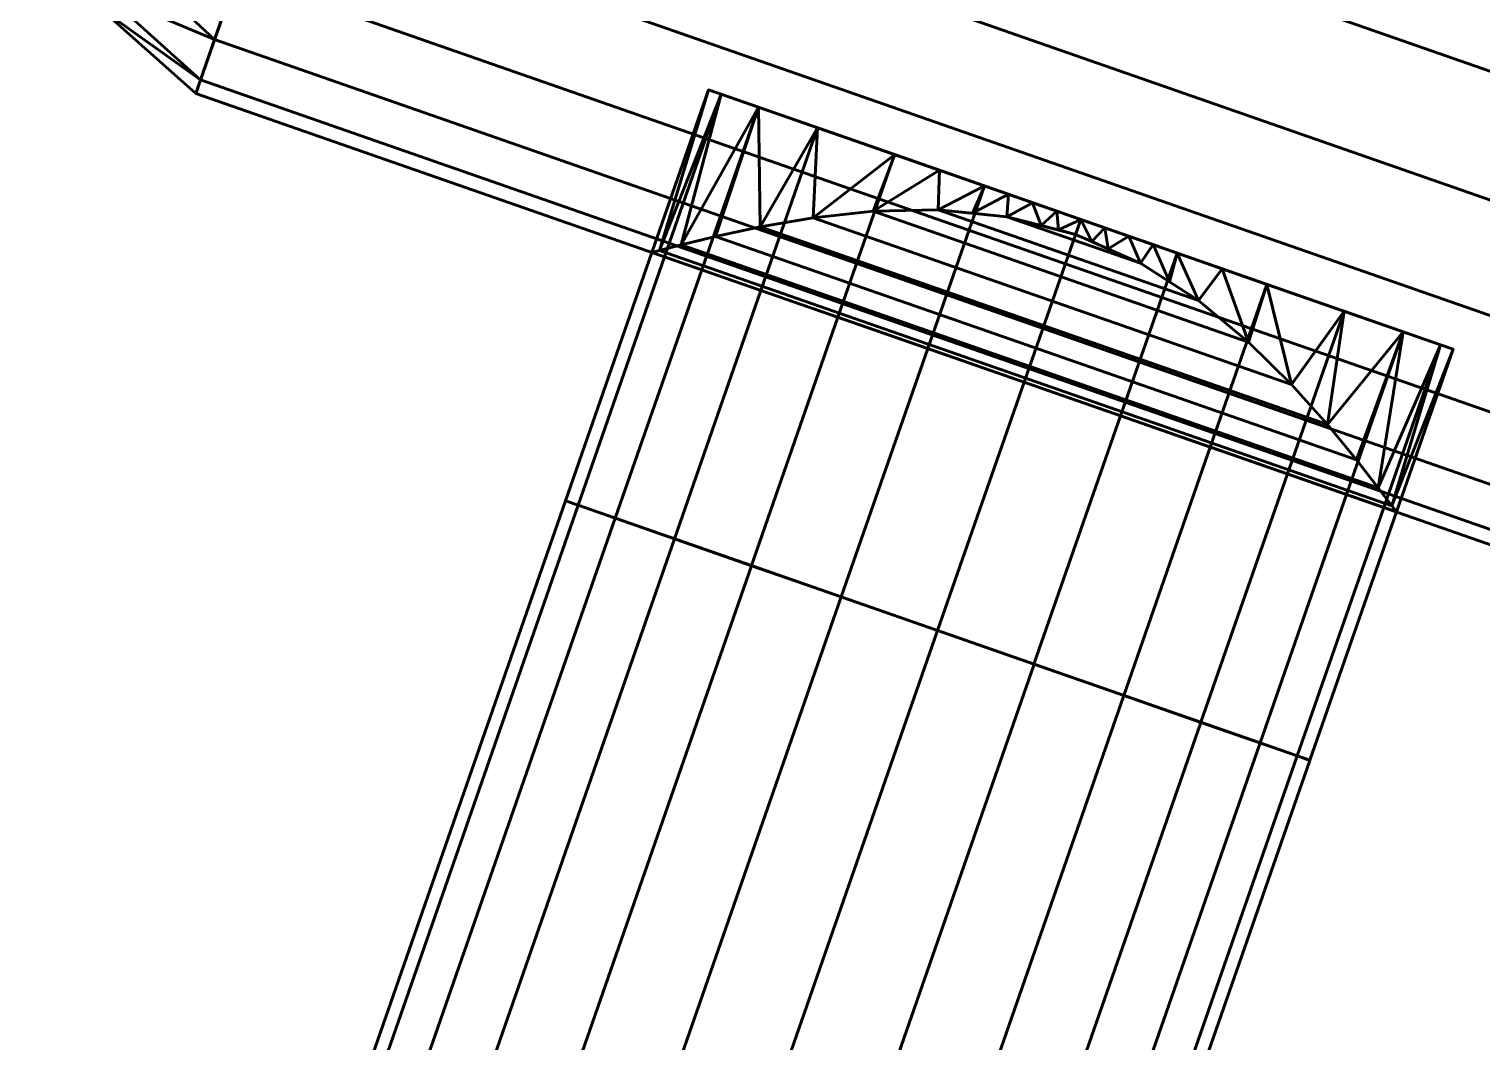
# Model space of a CAD drawing. Header units: inches. Extents: x -1654 to 1344, y -1538 to 36.
# Drawn here: x -525.23 to -503.12, y -954.62 to -939.21 of the extents above; entities that cross this region are included whole.
import ezdxf

# ---------------------------------------------------------------- set-up
doc = ezdxf.new("R2010")
doc.units = ezdxf.units.IN
doc.header["$MEASUREMENT"] = 0
doc.linetypes.add('Center', pattern=[1.25, 0.25, -0.1875, 0.625, -0.1875])
doc.layers.add('M-HVAC-DUCT', color=1, linetype='Center', lineweight=30)
doc.layers.add('M-HVAC-DUCT-SA', color=1, linetype='Continuous', lineweight=50)

# ---------------------------------------------------------------- blocks, each defined once
blk = doc.blocks.new('Round Transition - Angle - 45 Degree-911721-_3D_')
at = {"layer": 'M-HVAC-DUCT', "color": 8, "linetype": 'Continuous', "lineweight": 50}
mesh = blk.add_polyface(dxfattribs=at)
corners = [(0, -8.75), (0, -8.531, 1.947), (0, -7.883, 3.796), (0, -6.841, 5.456), (0, -5.456, 6.841), (0, -3.796, 7.883), (0, -1.947, 8.531), (0, 0, 8.75), (0, 1.947, 8.531), (0, 3.796, 7.883), (0, 5.456, 6.841), (0, 6.841, 5.456), (0, 7.883, 3.796), (0, 8.531, 1.947), (0, 8.75), (0, 8.531, -1.947), (0, 7.883, -3.796), (0, 6.841, -5.456), (0, 5.456, -6.841), (0, 3.796, -7.883), (0, 1.947, -8.531), (0, 0, -8.75), (0, -1.947, -8.531), (0, -3.796, -7.883), (0, -5.456, -6.841), (0, -6.841, -5.456), (0, -7.883, -3.796), (0, -8.531, -1.947)]
mesh.append_faces([[corners[k] for k in face] for face in [(18, 27, 16, 17), (20, 23, 19)]], dxfattribs={"vtx0": -1, "vtx1": -1, "color": 8})
mesh.append_faces([[corners[k] for k in face] for face in [(12, 2, 7, 11), (24, 27, 18)]], dxfattribs={"vtx0": -1, "vtx1": -1, "vtx2": -1, "color": 8})
mesh.append_faces([[corners[k] for k in face] for face in [(2, 12, 27, 0)]], dxfattribs={"vtx0": -1, "vtx1": -1, "vtx3": -1, "color": 8})
mesh.append_faces([[corners[k] for k in face] for face in [(11, 7, 8), (24, 18, 19, 23)]], dxfattribs={"vtx0": -1, "vtx2": -1, "color": 8})
mesh.append_faces([[corners[k] for k in face] for face in [(27, 12, 13, 14)]], dxfattribs={"vtx0": -1, "vtx3": -1, "color": 8})
mesh.append_faces([[corners[k] for k in face] for face in [(4, 5, 2, 3)]], dxfattribs={"vtx1": -1, "color": 8})
mesh.append_faces([[corners[k] for k in face] for face in [(0, 1, 2), (21, 22, 23, 20)]], dxfattribs={"vtx2": -1, "color": 8})
mesh.append_faces([[corners[k] for k in face] for face in [(5, 6, 7, 2), (14, 15, 16, 27)]], dxfattribs={"vtx2": -1, "vtx3": -1, "color": 8})
mesh.append_faces([[corners[k] for k in face] for face in [(8, 9, 10, 11), (24, 25, 26, 27)]], dxfattribs={"vtx3": -1, "color": 8})
mesh = blk.add_polyface(dxfattribs=at)
corners = [(0, -8.75), (0, -8.531, -1.947), (0, -7.883, -3.796), (0, -6.841, -5.456), (0, -5.456, -6.841), (0, -3.796, -7.883), (0, -1.947, -8.531), (0, 0, -8.75), (0, 1.947, -8.531), (0, 3.796, -7.883), (0, 5.456, -6.841), (0, 6.841, -5.456), (0, 7.883, -3.796), (0, 8.531, -1.947), (0, 8.75), (1.811, 8), (1.811, 7.768, -1.915), (1.811, 7.084, -3.718), (1.811, 5.988, -5.305), (1.811, 4.545, -6.584), (1.811, 2.837, -7.48), (1.811, 0.964, -7.942), (1.811, -0.964, -7.942), (1.811, -2.837, -7.48), (1.811, -4.545, -6.584), (1.811, -5.988, -5.305), (1.811, -7.084, -3.718), (1.811, -7.768, -1.915), (1.811, -8)]
mesh.append_faces([[corners[k] for k in face] for face in [(16, 13, 15), (17, 12, 16), (18, 11, 17), (21, 8, 20), (12, 17, 11), (24, 5, 23), (6, 23, 5), (3, 26, 2), (4, 25, 3), (22, 7, 21)]], dxfattribs={"vtx0": -1, "vtx1": -1, "color": 8})
mesh.append_faces([[corners[k] for k in face] for face in [(10, 18, 19), (21, 7, 8), (6, 22, 23), (4, 24, 25), (3, 25, 26), (2, 26, 27)]], dxfattribs={"vtx0": -1, "vtx2": -1, "color": 8})
mesh.append_faces([[corners[k] for k in face] for face in [(0, 1, 28)]], dxfattribs={"vtx1": -1, "color": 8})
mesh.append_faces([[corners[k] for k in face] for face in [(19, 20, 9), (12, 13, 16), (8, 9, 20), (10, 11, 18), (9, 10, 19), (27, 28, 1), (6, 7, 22), (4, 5, 24), (1, 2, 27)]], dxfattribs={"vtx1": -1, "vtx2": -1, "color": 8})
mesh.append_faces([[corners[k] for k in face] for face in [(13, 14, 15)]], dxfattribs={"vtx2": -1, "color": 8})
mesh = blk.add_polyface(dxfattribs=at)
corners = [(0, 8.75), (0, 8.531, 1.947), (0, 7.883, 3.796), (0, 6.841, 5.456), (0, 5.456, 6.841), (0, 3.796, 7.883), (0, 1.947, 8.531), (0, 0, 8.75), (0, -1.947, 8.531), (0, -3.796, 7.883), (0, -5.456, 6.841), (0, -6.841, 5.456), (0, -7.883, 3.796), (0, -8.531, 1.947), (0, -8.75), (1.811, -8), (1.811, -7.768, 1.915), (1.811, -7.084, 3.718), (1.811, -5.988, 5.305), (1.811, -4.545, 6.584), (1.811, -2.837, 7.48), (1.811, -0.964, 7.942), (1.811, 0.964, 7.942), (1.811, 2.837, 7.48), (1.811, 4.545, 6.584), (1.811, 5.988, 5.305), (1.811, 7.084, 3.718), (1.811, 7.768, 1.915), (1.811, 8)]
mesh.append_faces([[corners[k] for k in face] for face in [(16, 13, 15), (17, 12, 16), (18, 11, 17), (21, 8, 20), (12, 17, 11), (24, 5, 23), (6, 23, 5), (3, 26, 2), (4, 25, 3), (22, 7, 21)]], dxfattribs={"vtx0": -1, "vtx1": -1, "color": 8})
mesh.append_faces([[corners[k] for k in face] for face in [(10, 18, 19), (21, 7, 8), (6, 22, 23), (4, 24, 25), (3, 25, 26), (2, 26, 27)]], dxfattribs={"vtx0": -1, "vtx2": -1, "color": 8})
mesh.append_faces([[corners[k] for k in face] for face in [(0, 1, 28)]], dxfattribs={"vtx1": -1, "color": 8})
mesh.append_faces([[corners[k] for k in face] for face in [(19, 20, 9), (12, 13, 16), (8, 9, 20), (10, 11, 18), (9, 10, 19), (27, 28, 1), (6, 7, 22), (4, 5, 24), (1, 2, 27)]], dxfattribs={"vtx1": -1, "vtx2": -1, "color": 8})
mesh.append_faces([[corners[k] for k in face] for face in [(13, 14, 15)]], dxfattribs={"vtx2": -1, "color": 8})
blk = doc.blocks.new('Round Takeoff - Standard-911812-_3D_')
at = {"layer": 'M-HVAC-DUCT', "color": 8, "linetype": 'Continuous', "lineweight": 50}
mesh = blk.add_polyface(dxfattribs=at)
corners = [(-2.621, 0, 6), (-2.621, 1.553, 5.796), (-2.621, 3, 5.196), (-2.621, 4.243, 4.243), (-2.621, 5.196, 3), (-2.621, 5.796, 1.553), (-2.621, 6), (-2.621, 5.796, -1.553), (-2.621, 5.196, -3), (-2.621, 4.243, -4.243), (-2.621, 3, -5.196), (-2.621, 1.553, -5.796), (-2.621, 0, -6), (-2.621, -1.553, -5.796), (-2.621, -3, -5.196), (-2.621, -4.243, -4.243), (-2.621, -5.196, -3), (-2.621, -5.796, -1.553), (-2.621, -6), (-2.621, -5.796, 1.553), (-2.621, -5.196, 3), (-2.621, -4.243, 4.243), (-2.621, -3, 5.196), (-2.621, -1.553, 5.796)]
mesh.append_faces([[corners[k] for k in face] for face in [(6, 3, 4, 5)]], dxfattribs={"vtx0": -1, "color": 8})
mesh.append_faces([[corners[k] for k in face] for face in [(23, 6, 11, 22)]], dxfattribs={"vtx0": -1, "vtx1": -1, "vtx2": -1, "color": 8})
mesh.append_faces([[corners[k] for k in face] for face in [(6, 23, 1, 2)]], dxfattribs={"vtx0": -1, "vtx1": -1, "vtx3": -1, "color": 8})
mesh.append_faces([[corners[k] for k in face] for face in [(17, 21, 22), (6, 2, 3)]], dxfattribs={"vtx0": -1, "vtx2": -1, "color": 8})
mesh.append_faces([[corners[k] for k in face] for face in [(11, 16, 17, 22)]], dxfattribs={"vtx0": -1, "vtx2": -1, "vtx3": -1, "color": 8})
mesh.append_faces([[corners[k] for k in face] for face in [(6, 9, 10, 11), (17, 19, 20, 21)]], dxfattribs={"vtx0": -1, "vtx3": -1, "color": 8})
mesh.append_faces([[corners[k] for k in face] for face in [(15, 16, 11, 14)]], dxfattribs={"vtx1": -1, "vtx2": -1, "color": 8})
mesh.append_faces([[corners[k] for k in face] for face in [(23, 0, 1), (17, 18, 19)]], dxfattribs={"vtx2": -1, "color": 8})
mesh.append_faces([[corners[k] for k in face] for face in [(11, 12, 13, 14), (6, 7, 8, 9)]], dxfattribs={"vtx3": -1, "color": 8})
mesh = blk.add_polyface(dxfattribs=at)
corners = [(-2.621, 6), (0, 6), (0, 5.796, -1.553), (0, 5.196, -3), (0, 4.243, -4.243), (0, 3, -5.196), (0, 1.553, -5.796), (0, 0, -6), (-2.621, 0, -6), (-2.621, 1.553, -5.796), (-2.621, 3, -5.196), (-2.621, 4.243, -4.243), (-2.621, 5.196, -3), (-2.621, 5.796, -1.553)]
mesh.append_faces([[corners[k] for k in face] for face in [(5, 6, 9, 10), (10, 11, 4, 5), (2, 3, 12, 13), (11, 12, 3, 4)]], dxfattribs={"vtx1": -1, "vtx3": -1, "color": 8})
mesh.append_faces([[corners[k] for k in face] for face in [(0, 1, 2, 13)]], dxfattribs={"vtx2": -1, "color": 8})
mesh.append_faces([[corners[k] for k in face] for face in [(6, 7, 8, 9)]], dxfattribs={"vtx3": -1, "color": 8})
mesh = blk.add_polyface(dxfattribs=at)
corners = [(-2.621, 0, 6), (0, 0, 6), (0, 1.553, 5.796), (0, 3, 5.196), (0, 4.243, 4.243), (0, 5.196, 3), (0, 5.796, 1.553), (0, 6), (-2.621, 6), (-2.621, 5.796, 1.553), (-2.621, 5.196, 3), (-2.621, 4.243, 4.243), (-2.621, 3, 5.196), (-2.621, 1.553, 5.796)]
mesh.append_faces([[corners[k] for k in face] for face in [(13, 2, 3, 12)]], dxfattribs={"vtx0": -1, "vtx2": -1, "color": 8})
mesh.append_faces([[corners[k] for k in face] for face in [(1, 2, 13, 0)]], dxfattribs={"vtx1": -1, "color": 8})
mesh.append_faces([[corners[k] for k in face] for face in [(5, 6, 9, 10), (10, 11, 4, 5), (11, 12, 3, 4)]], dxfattribs={"vtx1": -1, "vtx3": -1, "color": 8})
mesh.append_faces([[corners[k] for k in face] for face in [(6, 7, 8, 9)]], dxfattribs={"vtx3": -1, "color": 8})
mesh = blk.add_polyface(dxfattribs=at)
corners = [(4, 0, -6), (0, 0, -6), (0, 1.553, -5.796), (0, 3, -5.196), (0, 4.243, -4.243), (0, 5.196, -3), (0, 5.796, -1.553), (0, 6), (4, 6), (4, 5.796, -1.553), (4, 5.196, -3), (4, 4.243, -4.243), (4, 3, -5.196), (4, 1.553, -5.796)]
mesh.append_faces([[corners[k] for k in face] for face in [(2, 13, 0, 1)]], dxfattribs={"vtx0": -1, "color": 8})
mesh.append_faces([[corners[k] for k in face] for face in [(3, 12, 13, 2), (12, 3, 4, 11), (6, 9, 10, 5), (11, 4, 5, 10)]], dxfattribs={"vtx0": -1, "vtx2": -1, "color": 8})
mesh.append_faces([[corners[k] for k in face] for face in [(7, 8, 9, 6)]], dxfattribs={"vtx2": -1, "color": 8})
mesh = blk.add_polyface(dxfattribs=at)
corners = [(4, 6), (0, 6), (0, 5.796, 1.553), (0, 5.196, 3), (0, 4.243, 4.243), (0, 3, 5.196), (0, 1.553, 5.796), (0, 0, 6), (4, 0, 6), (4, 1.553, 5.796), (4, 3, 5.196), (4, 4.243, 4.243), (4, 5.196, 3), (4, 5.796, 1.553)]
mesh.append_faces([[corners[k] for k in face] for face in [(2, 13, 0, 1)]], dxfattribs={"vtx0": -1, "color": 8})
mesh.append_faces([[corners[k] for k in face] for face in [(3, 12, 13, 2), (12, 3, 4, 11), (6, 9, 10, 5), (11, 4, 5, 10)]], dxfattribs={"vtx0": -1, "vtx2": -1, "color": 8})
mesh.append_faces([[corners[k] for k in face] for face in [(7, 8, 9, 6)]], dxfattribs={"vtx2": -1, "color": 8})
mesh = blk.add_polyface(dxfattribs=at)
corners = [(4, 0, 6), (4, -1.553, 5.796), (4, -3, 5.196), (4, -4.243, 4.243), (4, -5.196, 3), (4, -5.796, 1.553), (4, -6), (4, -5.796, -1.553), (4, -5.196, -3), (4, -4.243, -4.243), (4, -3, -5.196), (4, -1.553, -5.796), (4, 0, -6), (4, 1.553, -5.796), (4, 3, -5.196), (4, 4.243, -4.243), (4, 5.196, -3), (4, 5.796, -1.553), (4, 6), (4, 5.796, 1.553), (4, 5.196, 3), (4, 4.243, 4.243), (4, 3, 5.196), (4, 1.553, 5.796)]
mesh.append_faces([[corners[k] for k in face] for face in [(2, 12, 1), (3, 6, 2)]], dxfattribs={"vtx0": -1, "vtx1": -1, "color": 8})
mesh.append_faces([[corners[k] for k in face] for face in [(12, 17, 0, 1)]], dxfattribs={"vtx0": -1, "vtx1": -1, "vtx3": -1, "color": 8})
mesh.append_faces([[corners[k] for k in face] for face in [(17, 21, 22)]], dxfattribs={"vtx0": -1, "vtx2": -1, "color": 8})
mesh.append_faces([[corners[k] for k in face] for face in [(12, 7, 8, 9)]], dxfattribs={"vtx0": -1, "vtx3": -1, "color": 8})
mesh.append_faces([[corners[k] for k in face] for face in [(18, 19, 17)]], dxfattribs={"vtx1": -1, "color": 8})
mesh.append_faces([[corners[k] for k in face] for face in [(20, 21, 17, 19)]], dxfattribs={"vtx1": -1, "vtx2": -1, "color": 8})
mesh.append_faces([[corners[k] for k in face] for face in [(6, 7, 12, 2)]], dxfattribs={"vtx1": -1, "vtx2": -1, "vtx3": -1, "color": 8})
mesh.append_faces([[corners[k] for k in face] for face in [(10, 11, 12, 9), (4, 5, 6, 3)]], dxfattribs={"vtx2": -1, "color": 8})
mesh.append_faces([[corners[k] for k in face] for face in [(15, 16, 17, 12), (22, 23, 0, 17)]], dxfattribs={"vtx2": -1, "vtx3": -1, "color": 8})
mesh.append_faces([[corners[k] for k in face] for face in [(12, 13, 14, 15)]], dxfattribs={"vtx3": -1, "color": 8})
mesh = blk.add_polyface(dxfattribs=at)
corners = [(-2.621, -6), (0, -6), (0, -5.796, 1.553), (0, -5.196, 3), (0, -4.243, 4.243), (0, -3, 5.196), (0, -1.553, 5.796), (0, 0, 6), (-2.621, 0, 6), (-2.621, -1.553, 5.796), (-2.621, -3, 5.196), (-2.621, -4.243, 4.243), (-2.621, -5.196, 3), (-2.621, -5.796, 1.553)]
mesh.append_faces([[corners[k] for k in face] for face in [(5, 6, 9, 10), (10, 11, 4, 5), (2, 3, 12, 13), (11, 12, 3, 4)]], dxfattribs={"vtx1": -1, "vtx3": -1, "color": 8})
mesh.append_faces([[corners[k] for k in face] for face in [(0, 1, 2, 13)]], dxfattribs={"vtx2": -1, "color": 8})
mesh.append_faces([[corners[k] for k in face] for face in [(6, 7, 8, 9)]], dxfattribs={"vtx3": -1, "color": 8})
mesh = blk.add_polyface(dxfattribs=at)
corners = [(-2.621, 0, -6), (0, 0, -6), (0, -1.553, -5.796), (0, -3, -5.196), (0, -4.243, -4.243), (0, -5.196, -3), (0, -5.796, -1.553), (0, -6), (-2.621, -6), (-2.621, -5.796, -1.553), (-2.621, -5.196, -3), (-2.621, -4.243, -4.243), (-2.621, -3, -5.196), (-2.621, -1.553, -5.796)]
mesh.append_faces([[corners[k] for k in face] for face in [(13, 2, 3, 12)]], dxfattribs={"vtx0": -1, "vtx2": -1, "color": 8})
mesh.append_faces([[corners[k] for k in face] for face in [(5, 6, 9, 10), (10, 11, 4, 5), (11, 12, 3, 4)]], dxfattribs={"vtx1": -1, "vtx3": -1, "color": 8})
mesh.append_faces([[corners[k] for k in face] for face in [(0, 1, 2, 13)]], dxfattribs={"vtx2": -1, "color": 8})
mesh.append_faces([[corners[k] for k in face] for face in [(6, 7, 8, 9)]], dxfattribs={"vtx3": -1, "color": 8})
mesh = blk.add_polyface(dxfattribs=at)
corners = [(4, 0, 6), (0, 0, 6), (0, -1.553, 5.796), (0, -3, 5.196), (0, -4.243, 4.243), (0, -5.196, 3), (0, -5.796, 1.553), (0, -6), (4, -6), (4, -5.796, 1.553), (4, -5.196, 3), (4, -4.243, 4.243), (4, -3, 5.196), (4, -1.553, 5.796)]
mesh.append_faces([[corners[k] for k in face] for face in [(2, 13, 0, 1)]], dxfattribs={"vtx0": -1, "color": 8})
mesh.append_faces([[corners[k] for k in face] for face in [(3, 12, 13, 2), (12, 3, 4, 11), (6, 9, 10, 5), (11, 4, 5, 10)]], dxfattribs={"vtx0": -1, "vtx2": -1, "color": 8})
mesh.append_faces([[corners[k] for k in face] for face in [(7, 8, 9, 6)]], dxfattribs={"vtx2": -1, "color": 8})
mesh = blk.add_polyface(dxfattribs=at)
corners = [(4, -6), (0, -6), (0, -5.796, -1.553), (0, -5.196, -3), (0, -4.243, -4.243), (0, -3, -5.196), (0, -1.553, -5.796), (0, 0, -6), (4, 0, -6), (4, -1.553, -5.796), (4, -3, -5.196), (4, -4.243, -4.243), (4, -5.196, -3), (4, -5.796, -1.553)]
mesh.append_faces([[corners[k] for k in face] for face in [(6, 9, 10, 5), (11, 4, 5, 10)]], dxfattribs={"vtx0": -1, "vtx2": -1, "color": 8})
mesh.append_faces([[corners[k] for k in face] for face in [(12, 13, 2, 3), (3, 4, 11, 12)]], dxfattribs={"vtx1": -1, "vtx3": -1, "color": 8})
mesh.append_faces([[corners[k] for k in face] for face in [(7, 8, 9, 6)]], dxfattribs={"vtx2": -1, "color": 8})
mesh.append_faces([[corners[k] for k in face] for face in [(13, 0, 1, 2)]], dxfattribs={"vtx3": -1, "color": 8})

msp = doc.modelspace()

# ---------------------------------------------------------------- linework, layer by layer
at = {"layer": 'M-HVAC-DUCT', "color": 5}
for p, q in [((-510.087, -944.584, 1332), (-509.224, -942.109, 1332)), ((-510.087, -944.584, 1332), (-511.403, -948.362, 1332)), ((-511.403, -948.362, 1332), (-556.859, -1078.821, 1332)), ((-511.403, -948.362, 1332), (-556.859, -1078.821, 1332))]:
    msp.add_line(p, q, dxfattribs=at)

# ---------------------------------------------------------------- block references
at = {"layer": 'M-HVAC-DUCT-SA', "color": 8, "rotation": 160.7901312840836}
msp.add_blockref('Round Transition - Angle - 45 Degree-911721-_3D_', (-519.815, -931.929, 1332), dxfattribs=at)
at = {"layer": 'M-HVAC-DUCT-SA', "color": 8, "extrusion": (0, 0, -1), "rotation": 289.2098687159166}
msp.add_blockref('Round Takeoff - Standard-911812-_3D_', (510.087, -944.584, -1332), dxfattribs=at)

# ---------------------------------------------------------------- meshes
at = {"layer": 'M-HVAC-DUCT-SA', "color": 8}
mesh = msp.add_polyface(dxfattribs=at)
corners = [(-516.936, -923.666, 1332), (-517.008, -923.873, 1330.053), (-517.221, -924.484, 1328.204), (-517.564, -925.469, 1326.544), (-518.02, -926.777, 1325.159), (-518.566, -928.344, 1324.117), (-519.174, -930.09, 1323.469), (-519.815, -931.929, 1323.25), (-520.455, -933.767, 1323.469), (-521.064, -935.514, 1324.117), (-521.61, -937.081, 1325.159), (-522.066, -938.389, 1326.544), (-522.409, -939.373, 1328.204), (-522.622, -939.984, 1330.053), (-522.694, -940.192, 1332), (-522.622, -939.984, 1333.947), (-522.409, -939.373, 1335.796), (-522.066, -938.389, 1337.456), (-521.61, -937.081, 1338.841), (-521.064, -935.514, 1339.883), (-520.455, -933.767, 1340.531), (-519.815, -931.929, 1340.75), (-519.174, -930.09, 1340.531), (-518.566, -928.344, 1339.883), (-518.02, -926.777, 1338.841), (-517.564, -925.469, 1337.456), (-517.221, -924.484, 1335.796), (-517.008, -923.873, 1333.947)]
mesh.append_faces([[corners[k] for k in face] for face in [(0, 25, 26, 27), (6, 4, 5)]], dxfattribs={"vtx0": -1, "color": 8})
mesh.append_faces([[corners[k] for k in face] for face in [(25, 0, 24)]], dxfattribs={"vtx0": -1, "vtx1": -1, "color": 8})
mesh.append_faces([[corners[k] for k in face] for face in [(10, 20, 4, 8), (4, 20, 24, 0)]], dxfattribs={"vtx0": -1, "vtx1": -1, "vtx2": -1, "vtx3": -1, "color": 8})
mesh.append_faces([[corners[k] for k in face] for face in [(20, 12, 17, 18)]], dxfattribs={"vtx0": -1, "vtx1": -1, "vtx3": -1, "color": 8})
mesh.append_faces([[corners[k] for k in face] for face in [(0, 2, 3, 4)]], dxfattribs={"vtx0": -1, "vtx3": -1, "color": 8})
mesh.append_faces([[corners[k] for k in face] for face in [(18, 19, 20), (8, 9, 10), (22, 23, 24), (0, 1, 2)]], dxfattribs={"vtx2": -1, "color": 8})
mesh.append_faces([[corners[k] for k in face] for face in [(12, 13, 14, 17), (10, 11, 12, 20), (20, 21, 22, 24), (6, 7, 8, 4)]], dxfattribs={"vtx2": -1, "vtx3": -1, "color": 8})
mesh.append_faces([[corners[k] for k in face] for face in [(14, 15, 16, 17)]], dxfattribs={"vtx3": -1, "color": 8})
mesh = msp.add_polyface(dxfattribs=at)
corners = [(-482.324, -944.992, 1340.75), (-481.684, -943.153, 1340.531), (-481.075, -941.407, 1339.883), (-480.529, -939.84, 1338.841), (-480.073, -938.531, 1337.456), (-479.73, -937.547, 1335.796), (-479.518, -936.936, 1333.947), (-479.445, -936.729, 1332), (-516.936, -923.666, 1332), (-517.008, -923.873, 1333.947), (-517.221, -924.484, 1335.796), (-517.564, -925.469, 1337.456), (-518.02, -926.777, 1338.841), (-518.566, -928.344, 1339.883), (-519.174, -930.09, 1340.531), (-519.815, -931.929, 1340.75)]
mesh.append_faces([[corners[k] for k in face] for face in [(9, 10, 5, 6), (10, 11, 4, 5), (3, 4, 11, 12), (12, 13, 2, 3), (13, 14, 1, 2)]], dxfattribs={"vtx1": -1, "vtx3": -1, "color": 8})
mesh.append_faces([[corners[k] for k in face] for face in [(7, 8, 9, 6)]], dxfattribs={"vtx2": -1, "color": 8})
mesh.append_faces([[corners[k] for k in face] for face in [(14, 15, 0, 1)]], dxfattribs={"vtx3": -1, "color": 8})
mesh = msp.add_polyface(dxfattribs=at)
corners = [(-479.445, -936.729, 1332), (-479.518, -936.936, 1330.053), (-479.73, -937.547, 1328.204), (-480.073, -938.531, 1326.544), (-480.529, -939.84, 1325.159), (-481.075, -941.407, 1324.117), (-481.684, -943.153, 1323.469), (-482.324, -944.992, 1323.25), (-519.815, -931.929, 1323.25), (-519.174, -930.09, 1323.469), (-518.566, -928.344, 1324.117), (-518.02, -926.777, 1325.159), (-517.564, -925.469, 1326.544), (-517.221, -924.484, 1328.204), (-517.008, -923.873, 1330.053), (-516.936, -923.666, 1332)]
mesh.append_faces([[corners[k] for k in face] for face in [(8, 9, 6, 7)]], dxfattribs={"vtx1": -1, "color": 8})
mesh.append_faces([[corners[k] for k in face] for face in [(9, 10, 5, 6), (10, 11, 4, 5), (3, 4, 11, 12), (12, 13, 2, 3), (13, 14, 1, 2)]], dxfattribs={"vtx1": -1, "vtx3": -1, "color": 8})
mesh.append_faces([[corners[k] for k in face] for face in [(14, 15, 0, 1)]], dxfattribs={"vtx3": -1, "color": 8})
mesh = msp.add_polyface(dxfattribs=at)
corners = [(-485.203, -953.254, 1332), (-485.131, -953.047, 1333.947), (-484.918, -952.436, 1335.796), (-484.575, -951.452, 1337.456), (-484.119, -950.143, 1338.841), (-483.574, -948.577, 1339.883), (-482.965, -946.83, 1340.531), (-482.324, -944.992, 1340.75), (-519.815, -931.929, 1340.75), (-520.455, -933.767, 1340.531), (-521.064, -935.514, 1339.883), (-521.61, -937.081, 1338.841), (-522.066, -938.389, 1337.456), (-522.409, -939.373, 1335.796), (-522.622, -939.984, 1333.947), (-522.694, -940.192, 1332)]
mesh.append_faces([[corners[k] for k in face] for face in [(8, 9, 6, 7)]], dxfattribs={"vtx1": -1, "color": 8})
mesh.append_faces([[corners[k] for k in face] for face in [(9, 10, 5, 6), (10, 11, 4, 5), (3, 4, 11, 12), (12, 13, 2, 3), (13, 14, 1, 2)]], dxfattribs={"vtx1": -1, "vtx3": -1, "color": 8})
mesh.append_faces([[corners[k] for k in face] for face in [(14, 15, 0, 1)]], dxfattribs={"vtx3": -1, "color": 8})
mesh = msp.add_polyface(dxfattribs=at)
corners = [(-482.324, -944.992, 1323.25), (-482.965, -946.83, 1323.469), (-483.574, -948.577, 1324.117), (-484.119, -950.143, 1325.159), (-484.575, -951.452, 1326.544), (-484.918, -952.436, 1328.204), (-485.131, -953.047, 1330.053), (-485.203, -953.254, 1332), (-522.694, -940.192, 1332), (-522.622, -939.984, 1330.053), (-522.409, -939.373, 1328.204), (-522.066, -938.389, 1326.544), (-521.61, -937.081, 1325.159), (-521.064, -935.514, 1324.117), (-520.455, -933.767, 1323.469), (-519.815, -931.929, 1323.25)]
mesh.append_faces([[corners[k] for k in face] for face in [(8, 9, 6, 7)]], dxfattribs={"vtx1": -1, "color": 8})
mesh.append_faces([[corners[k] for k in face] for face in [(9, 10, 5, 6), (10, 11, 4, 5), (3, 4, 11, 12), (12, 13, 2, 3), (13, 14, 1, 2)]], dxfattribs={"vtx1": -1, "vtx3": -1, "color": 8})
mesh.append_faces([[corners[k] for k in face] for face in [(14, 15, 0, 1)]], dxfattribs={"vtx3": -1, "color": 8})
mesh = msp.add_polyface(dxfattribs=at)
corners = [(-509.224, -942.109, 1338), (-510.691, -941.598, 1337.796), (-512.057, -941.122, 1337.196), (-513.231, -940.713, 1336.243), (-514.131, -940.399, 1335), (-514.697, -940.202, 1333.553), (-514.89, -940.135, 1332), (-515.753, -942.61, 1332), (-515.638, -942.579, 1333.079), (-515.306, -942.493, 1334.109), (-514.784, -942.366, 1335.052), (-514.104, -942.221, 1335.886), (-513.296, -942.083, 1336.599), (-512.385, -941.984, 1337.181), (-511.393, -941.963, 1337.622), (-510.35, -942.067, 1337.903), (-509.303, -942.336, 1338), (-509.957, -941.854, 1337.898), (-511.374, -941.36, 1337.496), (-510.871, -942.015, 1337.762), (-510.324, -941.726, 1337.847), (-509.826, -942.201, 1337.951), (-510.088, -942.134, 1337.927), (-509.591, -941.981, 1337.949), (-509.565, -942.269, 1337.976)]
mesh.append_faces([[corners[k] for k in face] for face in [(8, 6, 7)]], dxfattribs={"vtx0": -1, "color": 8})
mesh.append_faces([[corners[k] for k in face] for face in [(15, 20, 19), (14, 18, 13), (23, 24, 0), (4, 11, 3), (12, 3, 11), (11, 4, 10), (1, 19, 20)]], dxfattribs={"vtx0": -1, "vtx1": -1, "color": 8})
mesh.append_faces([[corners[k] for k in face] for face in [(1, 14, 19), (2, 12, 13), (5, 8, 9)]], dxfattribs={"vtx0": -1, "vtx2": -1, "color": 8})
mesh.append_faces([[corners[k] for k in face] for face in [(16, 0, 24)]], dxfattribs={"vtx1": -1, "color": 8})
mesh.append_faces([[corners[k] for k in face] for face in [(22, 21, 17, 15), (18, 2, 13), (23, 17, 21), (21, 24, 23), (1, 18, 14), (2, 3, 12), (9, 10, 4), (4, 5, 9), (17, 20, 15), (5, 6, 8)]], dxfattribs={"vtx1": -1, "vtx2": -1, "color": 8})
mesh = msp.add_polyface(dxfattribs=at)
corners = [(-514.89, -940.135, 1332), (-514.697, -940.202, 1330.447), (-514.131, -940.399, 1329), (-513.231, -940.713, 1327.757), (-512.057, -941.122, 1326.804), (-510.691, -941.598, 1326.204), (-509.224, -942.109, 1326), (-509.303, -942.336, 1326), (-510.35, -942.067, 1326.097), (-511.393, -941.963, 1326.378), (-512.385, -941.984, 1326.819), (-513.296, -942.083, 1327.401), (-514.104, -942.221, 1328.114), (-514.784, -942.366, 1328.948), (-515.306, -942.493, 1329.891), (-515.638, -942.579, 1330.921), (-515.753, -942.61, 1332), (-511.374, -941.36, 1326.504), (-509.957, -941.854, 1326.102), (-510.871, -942.015, 1326.238), (-510.324, -941.726, 1326.153), (-509.826, -942.201, 1326.049), (-510.088, -942.134, 1326.073), (-509.591, -941.981, 1326.051), (-509.565, -942.269, 1326.024)]
mesh.append_faces([[corners[k] for k in face] for face in [(1, 15, 0), (3, 12, 2), (13, 2, 12), (19, 20, 8), (10, 17, 9), (4, 11, 3), (17, 10, 4), (12, 3, 11)]], dxfattribs={"vtx0": -1, "vtx1": -1, "color": 8})
mesh.append_faces([[corners[k] for k in face] for face in [(14, 1, 2), (4, 10, 11), (19, 5, 20)]], dxfattribs={"vtx0": -1, "vtx2": -1, "color": 8})
mesh.append_faces([[corners[k] for k in face] for face in [(18, 21, 22, 8)]], dxfattribs={"vtx0": -1, "vtx3": -1, "color": 8})
mesh.append_faces([[corners[k] for k in face] for face in [(7, 24, 6)]], dxfattribs={"vtx1": -1, "color": 8})
mesh.append_faces([[corners[k] for k in face] for face in [(14, 15, 1), (13, 14, 2), (24, 21, 23), (23, 6, 24), (17, 5, 9), (20, 18, 8), (19, 9, 5), (18, 23, 21)]], dxfattribs={"vtx1": -1, "vtx2": -1, "color": 8})
mesh.append_faces([[corners[k] for k in face] for face in [(15, 16, 0)]], dxfattribs={"vtx2": -1, "color": 8})
mesh = msp.add_polyface(dxfattribs=at)
corners = [(-509.224, -942.109, 1326), (-510.691, -941.598, 1326.204), (-512.057, -941.122, 1326.804), (-513.231, -940.713, 1327.757), (-514.131, -940.399, 1329), (-514.697, -940.202, 1330.447), (-514.89, -940.135, 1332), (-514.697, -940.202, 1333.553), (-514.131, -940.399, 1335), (-513.231, -940.713, 1336.243), (-512.057, -941.122, 1337.196), (-510.691, -941.598, 1337.796), (-509.224, -942.109, 1338), (-507.758, -942.62, 1337.796), (-506.391, -943.096, 1337.196), (-505.218, -943.505, 1336.243), (-504.317, -943.819, 1335), (-503.751, -944.016, 1333.553), (-503.558, -944.083, 1332), (-503.751, -944.016, 1330.447), (-504.317, -943.819, 1329), (-505.218, -943.505, 1327.757), (-506.391, -943.096, 1326.804), (-507.758, -942.62, 1326.204)]
mesh.append_faces([[corners[k] for k in face] for face in [(6, 3, 4, 5)]], dxfattribs={"vtx0": -1, "color": 8})
mesh.append_faces([[corners[k] for k in face] for face in [(23, 6, 11, 22)]], dxfattribs={"vtx0": -1, "vtx1": -1, "vtx2": -1, "color": 8})
mesh.append_faces([[corners[k] for k in face] for face in [(6, 23, 1, 2)]], dxfattribs={"vtx0": -1, "vtx1": -1, "vtx3": -1, "color": 8})
mesh.append_faces([[corners[k] for k in face] for face in [(17, 21, 22), (6, 2, 3)]], dxfattribs={"vtx0": -1, "vtx2": -1, "color": 8})
mesh.append_faces([[corners[k] for k in face] for face in [(11, 16, 17, 22)]], dxfattribs={"vtx0": -1, "vtx2": -1, "vtx3": -1, "color": 8})
mesh.append_faces([[corners[k] for k in face] for face in [(6, 9, 10, 11), (17, 19, 20, 21)]], dxfattribs={"vtx0": -1, "vtx3": -1, "color": 8})
mesh.append_faces([[corners[k] for k in face] for face in [(15, 16, 11, 14)]], dxfattribs={"vtx1": -1, "vtx2": -1, "color": 8})
mesh.append_faces([[corners[k] for k in face] for face in [(23, 0, 1), (17, 18, 19)]], dxfattribs={"vtx2": -1, "color": 8})
mesh.append_faces([[corners[k] for k in face] for face in [(11, 12, 13, 14), (6, 7, 8, 9)]], dxfattribs={"vtx3": -1, "color": 8})
mesh = msp.add_polyface(dxfattribs=at)
corners = [(-515.753, -942.61, 1332), (-504.421, -946.558, 1332), (-504.491, -946.463, 1333.079), (-504.697, -946.189, 1334.109), (-505.028, -945.765, 1335.052), (-505.47, -945.229, 1335.886), (-506.018, -944.619, 1336.599), (-506.67, -943.975, 1337.181), (-507.435, -943.343, 1337.622), (-508.316, -942.775, 1337.903), (-509.303, -942.336, 1338), (-510.35, -942.067, 1337.903), (-511.393, -941.963, 1337.622), (-512.385, -941.984, 1337.181), (-513.296, -942.083, 1336.599), (-514.104, -942.221, 1335.886), (-514.784, -942.366, 1335.052), (-515.306, -942.493, 1334.109), (-515.638, -942.579, 1333.079)]
mesh.append_faces([[corners[k] for k in face] for face in [(10, 11, 9)]], dxfattribs={"vtx1": -1, "color": 8})
mesh.append_faces([[corners[k] for k in face] for face in [(11, 12, 8, 9), (12, 13, 7, 8), (13, 14, 6, 7), (5, 6, 14, 15), (15, 16, 4, 5), (17, 18, 2, 3), (16, 17, 3, 4)]], dxfattribs={"vtx1": -1, "vtx3": -1, "color": 8})
mesh.append_faces([[corners[k] for k in face] for face in [(18, 0, 1, 2)]], dxfattribs={"vtx3": -1, "color": 8})
mesh = msp.add_polyface(dxfattribs=at)
corners = [(-504.421, -946.558, 1332), (-515.753, -942.61, 1332), (-515.638, -942.579, 1330.921), (-515.306, -942.493, 1329.891), (-514.784, -942.366, 1328.948), (-514.104, -942.221, 1328.114), (-513.296, -942.083, 1327.401), (-512.385, -941.984, 1326.819), (-511.393, -941.963, 1326.378), (-510.35, -942.067, 1326.097), (-509.303, -942.336, 1326), (-508.316, -942.775, 1326.097), (-507.435, -943.343, 1326.378), (-506.67, -943.975, 1326.819), (-506.018, -944.619, 1327.401), (-505.47, -945.229, 1328.114), (-505.028, -945.765, 1328.948), (-504.697, -946.189, 1329.891), (-504.491, -946.463, 1330.921)]
mesh.append_faces([[corners[k] for k in face] for face in [(11, 9, 10)]], dxfattribs={"vtx0": -1, "color": 8})
mesh.append_faces([[corners[k] for k in face] for face in [(1, 2, 18, 0)]], dxfattribs={"vtx1": -1, "color": 8})
mesh.append_faces([[corners[k] for k in face] for face in [(2, 3, 17, 18), (3, 4, 16, 17), (15, 16, 4, 5), (5, 6, 14, 15), (7, 8, 12, 13), (6, 7, 13, 14), (8, 9, 11, 12)]], dxfattribs={"vtx1": -1, "vtx3": -1, "color": 8})
mesh = msp.add_polyface(dxfattribs=at)
corners = [(-509.224, -942.109, 1326), (-507.758, -942.62, 1326.204), (-506.391, -943.096, 1326.804), (-505.218, -943.505, 1327.757), (-504.317, -943.819, 1329), (-503.751, -944.016, 1330.447), (-503.558, -944.083, 1332), (-504.421, -946.558, 1332), (-504.491, -946.463, 1330.921), (-504.697, -946.189, 1329.891), (-505.028, -945.765, 1328.948), (-505.47, -945.229, 1328.114), (-506.018, -944.619, 1327.401), (-506.67, -943.975, 1326.819), (-507.435, -943.343, 1326.378), (-508.316, -942.775, 1326.097), (-509.303, -942.336, 1326), (-508.491, -942.365, 1326.102), (-507.075, -942.858, 1326.504), (-507.875, -943.059, 1326.238), (-508.124, -942.492, 1326.153), (-508.81, -942.556, 1326.049), (-508.563, -942.665, 1326.073), (-508.858, -942.237, 1326.051), (-509.056, -942.446, 1326.024)]
mesh.append_faces([[corners[k] for k in face] for face in [(8, 6, 7)]], dxfattribs={"vtx0": -1, "color": 8})
mesh.append_faces([[corners[k] for k in face] for face in [(14, 18, 13), (1, 19, 20), (15, 20, 19), (4, 11, 3), (12, 3, 11), (11, 4, 10), (23, 24, 0)]], dxfattribs={"vtx0": -1, "vtx1": -1, "color": 8})
mesh.append_faces([[corners[k] for k in face] for face in [(1, 14, 19), (2, 12, 13), (5, 8, 9)]], dxfattribs={"vtx0": -1, "vtx2": -1, "color": 8})
mesh.append_faces([[corners[k] for k in face] for face in [(17, 15, 22, 21)]], dxfattribs={"vtx0": -1, "vtx3": -1, "color": 8})
mesh.append_faces([[corners[k] for k in face] for face in [(16, 0, 24)]], dxfattribs={"vtx1": -1, "color": 8})
mesh.append_faces([[corners[k] for k in face] for face in [(17, 20, 15), (18, 2, 13), (23, 17, 21), (21, 24, 23), (1, 18, 14), (2, 3, 12), (9, 10, 4), (4, 5, 9), (5, 6, 8)]], dxfattribs={"vtx1": -1, "vtx2": -1, "color": 8})
mesh = msp.add_polyface(dxfattribs=at)
corners = [(-503.558, -944.083, 1332), (-503.751, -944.016, 1333.553), (-504.317, -943.819, 1335), (-505.218, -943.505, 1336.243), (-506.391, -943.096, 1337.196), (-507.758, -942.62, 1337.796), (-509.224, -942.109, 1338), (-509.303, -942.336, 1338), (-508.316, -942.775, 1337.903), (-507.435, -943.343, 1337.622), (-506.67, -943.975, 1337.181), (-506.018, -944.619, 1336.599), (-505.47, -945.229, 1335.886), (-505.028, -945.765, 1335.052), (-504.697, -946.189, 1334.109), (-504.491, -946.463, 1333.079), (-504.421, -946.558, 1332), (-507.075, -942.858, 1337.496), (-508.491, -942.365, 1337.898), (-507.875, -943.059, 1337.762), (-508.124, -942.492, 1337.847), (-508.81, -942.556, 1337.951), (-508.563, -942.665, 1337.927), (-508.858, -942.237, 1337.949), (-509.056, -942.446, 1337.976)]
mesh.append_faces([[corners[k] for k in face] for face in [(1, 15, 0), (3, 12, 2), (13, 2, 12), (19, 20, 8), (10, 17, 9), (4, 11, 3), (17, 10, 4), (12, 3, 11)]], dxfattribs={"vtx0": -1, "vtx1": -1, "color": 8})
mesh.append_faces([[corners[k] for k in face] for face in [(14, 1, 2), (4, 10, 11), (19, 5, 20)]], dxfattribs={"vtx0": -1, "vtx2": -1, "color": 8})
mesh.append_faces([[corners[k] for k in face] for face in [(18, 21, 22, 8)]], dxfattribs={"vtx0": -1, "vtx3": -1, "color": 8})
mesh.append_faces([[corners[k] for k in face] for face in [(7, 24, 6)]], dxfattribs={"vtx1": -1, "color": 8})
mesh.append_faces([[corners[k] for k in face] for face in [(14, 15, 1), (13, 14, 2), (20, 18, 8), (23, 6, 24), (19, 9, 5), (18, 23, 21), (17, 5, 9), (24, 21, 23)]], dxfattribs={"vtx1": -1, "vtx2": -1, "color": 8})
mesh.append_faces([[corners[k] for k in face] for face in [(15, 16, 0)]], dxfattribs={"vtx2": -1, "color": 8})
mesh = msp.add_polyface(dxfattribs=at)
corners = [(-511.403, -948.362, 1338), (-512.869, -947.851, 1337.796), (-514.236, -947.375, 1337.196), (-515.409, -946.966, 1336.243), (-516.31, -946.652, 1335), (-516.876, -946.455, 1333.553), (-517.069, -946.387, 1332), (-562.525, -1076.847, 1332), (-562.332, -1076.914, 1333.553), (-561.766, -1077.111, 1335), (-560.865, -1077.425, 1336.243), (-559.692, -1077.834, 1337.196), (-558.325, -1078.31, 1337.796), (-556.859, -1078.821, 1338)]
mesh.append_faces([[corners[k] for k in face] for face in [(8, 9, 4, 5), (3, 4, 9, 10), (11, 12, 1, 2), (2, 3, 10, 11)]], dxfattribs={"vtx1": -1, "vtx3": -1, "color": 8})
mesh.append_faces([[corners[k] for k in face] for face in [(6, 7, 8, 5)]], dxfattribs={"vtx2": -1, "color": 8})
mesh.append_faces([[corners[k] for k in face] for face in [(12, 13, 0, 1)]], dxfattribs={"vtx3": -1, "color": 8})
mesh = msp.add_polyface(dxfattribs=at)
corners = [(-517.069, -946.387, 1332), (-516.876, -946.455, 1330.447), (-516.31, -946.652, 1329), (-515.409, -946.966, 1327.757), (-514.236, -947.375, 1326.804), (-512.869, -947.851, 1326.204), (-511.403, -948.362, 1326), (-556.859, -1078.821, 1326), (-558.325, -1078.31, 1326.204), (-559.692, -1077.834, 1326.804), (-560.865, -1077.425, 1327.757), (-561.766, -1077.111, 1329), (-562.332, -1076.914, 1330.447), (-562.525, -1076.847, 1332)]
mesh.append_faces([[corners[k] for k in face] for face in [(7, 8, 5, 6)]], dxfattribs={"vtx1": -1, "color": 8})
mesh.append_faces([[corners[k] for k in face] for face in [(8, 9, 4, 5), (3, 4, 9, 10), (11, 12, 1, 2), (2, 3, 10, 11)]], dxfattribs={"vtx1": -1, "vtx3": -1, "color": 8})
mesh.append_faces([[corners[k] for k in face] for face in [(12, 13, 0, 1)]], dxfattribs={"vtx3": -1, "color": 8})
mesh = msp.add_polyface(dxfattribs=at)
corners = [(-517.069, -946.387, 1332), (-516.876, -946.455, 1333.553), (-516.31, -946.652, 1335), (-515.409, -946.966, 1336.243), (-514.236, -947.375, 1337.196), (-512.869, -947.851, 1337.796), (-511.403, -948.362, 1338), (-509.936, -948.873, 1337.796), (-508.57, -949.349, 1337.196), (-507.396, -949.758, 1336.243), (-506.496, -950.071, 1335), (-505.93, -950.269, 1333.553), (-505.737, -950.336, 1332), (-505.93, -950.269, 1330.447), (-506.496, -950.071, 1329), (-507.396, -949.758, 1327.757), (-508.57, -949.349, 1326.804), (-509.936, -948.873, 1326.204), (-511.403, -948.362, 1326), (-512.869, -947.851, 1326.204), (-514.236, -947.375, 1326.804), (-515.409, -946.966, 1327.757), (-516.31, -946.652, 1329), (-516.876, -946.455, 1330.447)]
mesh.append_faces([[corners[k] for k in face] for face in [(19, 17, 18)]], dxfattribs={"vtx0": -1, "color": 8})
mesh.append_faces([[corners[k] for k in face] for face in [(1, 11, 23, 0)]], dxfattribs={"vtx0": -1, "vtx1": -1, "color": 8})
mesh.append_faces([[corners[k] for k in face] for face in [(5, 11, 1)]], dxfattribs={"vtx0": -1, "vtx1": -1, "vtx2": -1, "color": 8})
mesh.append_faces([[corners[k] for k in face] for face in [(11, 14, 17, 23)]], dxfattribs={"vtx0": -1, "vtx1": -1, "vtx2": -1, "vtx3": -1, "color": 8})
mesh.append_faces([[corners[k] for k in face] for face in [(5, 1, 2, 4)]], dxfattribs={"vtx0": -1, "vtx2": -1, "color": 8})
mesh.append_faces([[corners[k] for k in face] for face in [(19, 22, 23, 17)]], dxfattribs={"vtx0": -1, "vtx2": -1, "vtx3": -1, "color": 8})
mesh.append_faces([[corners[k] for k in face] for face in [(3, 4, 2), (16, 17, 14, 15), (10, 11, 9)]], dxfattribs={"vtx1": -1, "color": 8})
mesh.append_faces([[corners[k] for k in face] for face in [(20, 21, 22, 19), (12, 13, 14, 11)]], dxfattribs={"vtx2": -1, "color": 8})
mesh.append_faces([[corners[k] for k in face] for face in [(7, 8, 9, 11), (5, 6, 7, 11)]], dxfattribs={"vtx2": -1, "vtx3": -1, "color": 8})
mesh = msp.add_polyface(dxfattribs=at)
corners = [(-505.737, -950.336, 1332), (-505.93, -950.269, 1333.553), (-506.496, -950.071, 1335), (-507.396, -949.758, 1336.243), (-508.57, -949.349, 1337.196), (-509.936, -948.873, 1337.796), (-511.403, -948.362, 1338), (-556.859, -1078.821, 1338), (-555.392, -1079.332, 1337.796), (-554.026, -1079.808, 1337.196), (-552.852, -1080.217, 1336.243), (-551.952, -1080.531, 1335), (-551.386, -1080.728, 1333.553), (-551.193, -1080.795, 1332)]
mesh.append_faces([[corners[k] for k in face] for face in [(7, 8, 5, 6)]], dxfattribs={"vtx1": -1, "color": 8})
mesh.append_faces([[corners[k] for k in face] for face in [(8, 9, 4, 5), (3, 4, 9, 10), (11, 12, 1, 2), (2, 3, 10, 11)]], dxfattribs={"vtx1": -1, "vtx3": -1, "color": 8})
mesh.append_faces([[corners[k] for k in face] for face in [(12, 13, 0, 1)]], dxfattribs={"vtx3": -1, "color": 8})
mesh = msp.add_polyface(dxfattribs=at)
corners = [(-511.403, -948.362, 1326), (-509.936, -948.873, 1326.204), (-508.57, -949.349, 1326.804), (-507.396, -949.758, 1327.757), (-506.496, -950.071, 1329), (-505.93, -950.269, 1330.447), (-505.737, -950.336, 1332), (-551.193, -1080.795, 1332), (-551.386, -1080.728, 1330.447), (-551.952, -1080.531, 1329), (-552.852, -1080.217, 1327.757), (-554.026, -1079.808, 1326.804), (-555.392, -1079.332, 1326.204), (-556.859, -1078.821, 1326)]
mesh.append_faces([[corners[k] for k in face] for face in [(7, 8, 5, 6)]], dxfattribs={"vtx1": -1, "color": 8})
mesh.append_faces([[corners[k] for k in face] for face in [(8, 9, 4, 5), (3, 4, 9, 10), (11, 12, 1, 2), (2, 3, 10, 11)]], dxfattribs={"vtx1": -1, "vtx3": -1, "color": 8})
mesh.append_faces([[corners[k] for k in face] for face in [(12, 13, 0, 1)]], dxfattribs={"vtx3": -1, "color": 8})

doc.saveas('drawing.dxf')
